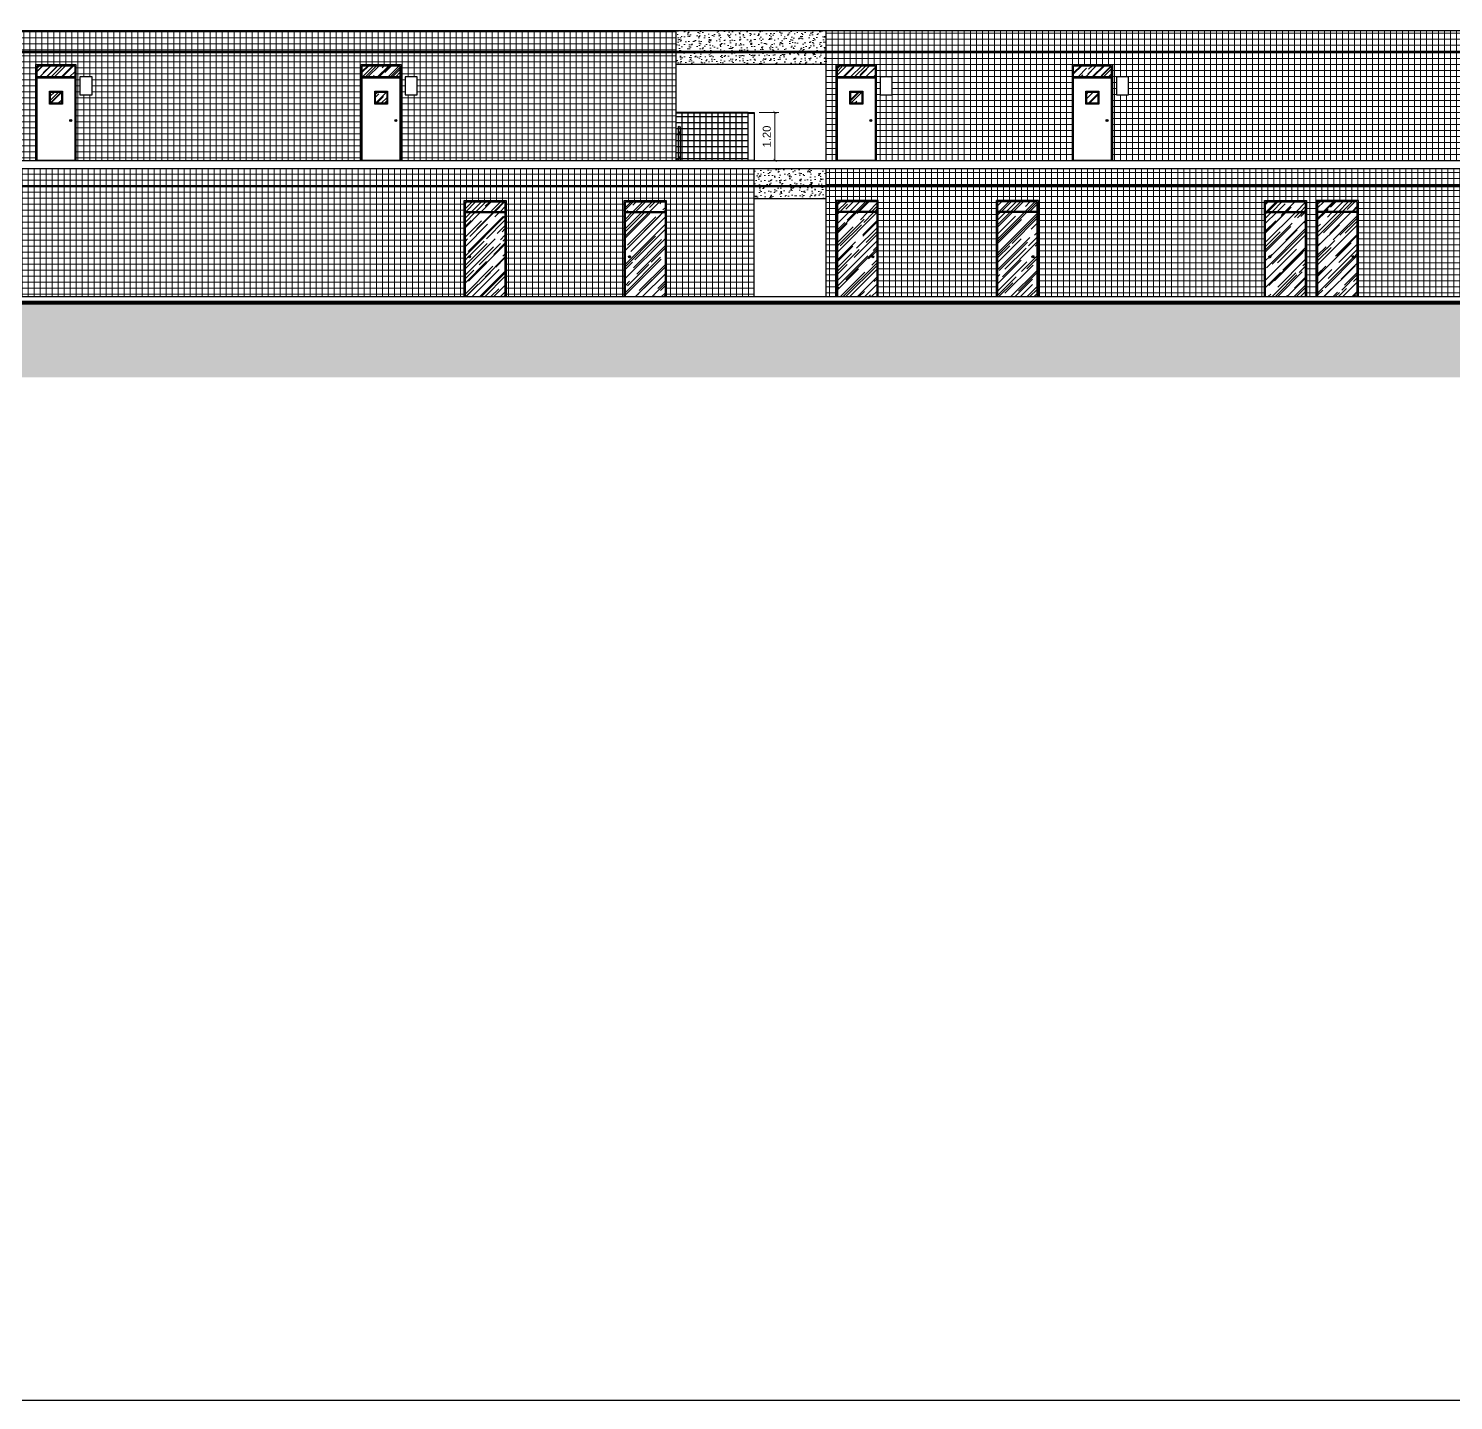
# Model space of a CAD drawing. Header units: metres. Extents: x 2362 to 4220, y 91 to 382.
# Drawn here: x 3228.87 to 3264.49, y 90.65 to 124.94 of the extents above; entities that cross this region are included whole.
import ezdxf

# ---------------------------------------------------------------- set-up
doc = ezdxf.new("R2010")
doc.units = ezdxf.units.M
doc.header["$LTSCALE"] = 5
doc.header["$MEASUREMENT"] = 0
doc.layers.add('2prancha', color=4, linetype='Continuous', lineweight=18)
doc.layers.add('HACH', color=251, linetype='Continuous', lineweight=5)
for name, color, linetype in [('COTA 1 100', 2, 'Continuous'), ('HACHURA', 251, 'Continuous'), ('HACHURA PISOS', 250, 'Continuous'), ('PENA 0.1', 1, 'Continuous'), ('PENA 0.15', 7, 'Continuous'), ('PENA 01', 1, 'Continuous'), ('PENA 02', 2, 'Continuous'), ('PENA 03', 3, 'Continuous'), ('PENA 06', 6, 'Continuous')]:
    doc.layers.add(name, color=color, linetype=linetype)
doc.styles.add('Luana', font='arial.ttf')
doc.dimstyles.new('arial100', dxfattribs={"dimtxt": 0.2, "dimasz": 0.08, "dimexe": 0.1, "dimexo": 0.2, "dimgap": 0.1, "dimtad": 1, "dimzin": 4, "dimdsep": 46, "dimtxsty": 'Luana', "dimblk": 'ARCHTICK', "dimcen": 0, "dimclrd": 7, "dimclre": 7, "dimclrt": 256, "dimadec": 0, "dimazin": 0, "dimtfac": 1, "dimtix": 1, "dimtmove": 0, "dimatfit": 3, "dimldrblk": 'CLOSEDBLANK', "dimfxl": 0, "dimlwd": 5, "dimlwe": 5, "dimarcsym": 0})
pattern_1 = [(45, (3199.2511, 158.59801), (0.16970563, 0.45254834), [3, -0.4, 1, -0.2]), (45, (3199.3685, 158.85682), (-0.32951176, 0.04666905), [0.6, -0.066, 1.2, -0.15]), (45, (3199.20161, 158.78893), (0.640638744, 0.83014336), [1.6, -0.28, 0.8, -0.2])]

# ---------------------------------------------------------------- blocks, each defined once
blk = doc.blocks.new('hhauhs')
at = {"layer": 'HACH'}
h = blk.add_hatch(dxfattribs=at)
h.set_pattern_fill('AR-RROOF,_O', color=256, scale=0.25, angle=45, double=1)
h.set_pattern_definition([(45, (-1.02, 0), (0.212132, 0.565685), [3.75, -0.5, 1.25, -0.25]), (45, (-0.87328, 0.3235), (-0.41189, 0.058336), [0.75, -0.0825, 1.5, -0.1875]), (45, (-1.08187, 0.23865), (0.800798, 1.037679), [2, -0.35, 1, -0.25])])
h.paths.add_polyline_path([(-0.03, 2.37), (-1.02, 2.37), (-1.02, 2.13), (-0.03, 2.13)])
h.paths.add_polyline_path([(-0.03, 2.1), (-1.02, 2.1), (-1.02, 0), (-0.03, 0)])
h.paths.add_polyline_path([(-0.891, 0.997, -0.198821), (-0.899, 0.982, -0.617475), (-0.941, 0.997, -1)], flags=16)
h.paths.add_polyline_path([(-0.914, 0.999), (-0.913, 0.987), (-0.92, 0.987), (-0.918, 0.999, -4.501528)], flags=0)
at = {"layer": 'PENA 0.1', "ltscale": 1.5}
for p, q in [((-0.918, 0.999), (-0.92, 0.987)), ((-0.92, 0.987), (-0.913, 0.987)), ((-0.914, 0.999), (-0.913, 0.987)), ((-0.894, 1.005), (-0.897, 1.004))]:
    blk.add_line(p, q, dxfattribs=at)
blk.add_circle((-0.916, 0.997), 0.025, dxfattribs=at)
for centre, radius, start, end in [((-0.916, 1.003), 0.0045, 295.0494, 244.9506), ((-0.916, 0.997), 0.023, 317.2434, 20.1397), ((-0.921, 0.995), 0.0258, 329.2718, 21.1278)]:
    blk.add_arc(centre, radius, start, end, dxfattribs=at)
at = {"layer": 'PENA 01'}
for p, q in [((-1.05, 2.4), (0, 2.4)), ((-1.05, 0), (-1.05, 2.4)), ((0, 0), (0, 2.4)), ((-1.02, 2.13), (-0.03, 2.13)), ((-1.02, 2.1), (-0.03, 2.1)), ((-1.05, 0), (0, 0))]:
    blk.add_line(p, q, dxfattribs=at)
for points in [[(-1.05, 0), (-1.05, 2.4), (0, 2.4), (0, 0)], [(-1.02, 0), (-1.02, 2.37), (-0.03, 2.37), (-0.03, 0)]]:
    blk.add_lwpolyline(points, dxfattribs=at)
blk = doc.blocks.new('dsfdf')
at = {"layer": 'HACH'}
h = blk.add_hatch(dxfattribs=at)
h.set_pattern_fill('AR-RROOF,_O', color=256, scale=0.25, angle=45, double=1)
h.set_pattern_definition([(45, (-17.395, 0), (0.212132, 0.5656854), [3.75, -0.5, 1.25, -0.25]), (45, (-17.24828, 0.3235), (-0.41189, 0.0583363), [0.75, -0.0825, 1.5, -0.1875]), (45, (-17.45687, 0.23865), (0.8007984, 1.0376792), [2, -0.35, 1, -0.25])])
h.paths.add_polyline_path([(0.03, 2.37), (1.02, 2.37), (1.02, 2.13), (0.03, 2.13)])
h.paths.add_polyline_path([(0.03, 2.1), (1.02, 2.1), (1.02, 0), (0.03, 0)])
h.paths.add_polyline_path([(0.891, 0.997, 0.198821), (0.899, 0.982, 0.617475), (0.941, 0.997, 1)], flags=16)
h.paths.add_polyline_path([(0.914, 0.999), (0.913, 0.987), (0.92, 0.987), (0.918, 0.999, 4.501528)], flags=0)
at = {"layer": 'PENA 0.1', "ltscale": 1.5}
for p, q in [((0.894, 1.005), (0.897, 1.004)), ((0.914, 0.999), (0.913, 0.987)), ((0.92, 0.987), (0.913, 0.987)), ((0.918, 0.999), (0.92, 0.987))]:
    blk.add_line(p, q, dxfattribs=at)
blk.add_circle((0.916, 0.997), 0.025, dxfattribs=at)
for centre, radius, start, end in [((0.916, 0.997), 0.023, 159.8603, 222.7566), ((0.921, 0.995), 0.0258, 158.8722, 210.7282), ((0.916, 1.003), 0.0045, 295.0494, 244.9506)]:
    blk.add_arc(centre, radius, start, end, dxfattribs=at)
at = {"layer": 'PENA 01'}
for p, q in [((1.05, 2.4), (0, 2.4)), ((0, 0), (0, 2.4)), ((1.05, 0), (1.05, 2.4)), ((1.02, 2.13), (0.03, 2.13)), ((1.02, 2.1), (0.03, 2.1)), ((0, 0), (1.05, 0))]:
    blk.add_line(p, q, dxfattribs=at)
for points in [[(1.05, 0), (1.05, 2.4), (0, 2.4), (0, 0)], [(1.02, 0), (1.02, 2.37), (0.03, 2.37), (0.03, 0)]]:
    blk.add_lwpolyline(points, dxfattribs=at)
blk = doc.blocks.new('portacomvisorVIS')
at = {"layer": 'HACHURA', "ltscale": 1.5}
h = blk.add_hatch(dxfattribs=at)
h.set_pattern_fill('AR-RROOF', color=256, scale=0.2, angle=45, style=0, double=1)
h.set_pattern_definition(pattern_1)
h.paths.add_polyline_path([(3443.006, 207.251), (3443.006, 207.521), (3443.946, 207.521), (3443.946, 207.251)])
h = blk.add_hatch(dxfattribs=at)
h.set_pattern_fill('AR-RROOF', color=256, scale=0.2, angle=45, style=0, double=1)
h.set_pattern_definition(pattern_1)
h.paths.add_polyline_path([(3443.336, 206.581), (3443.336, 206.861), (3443.616, 206.861), (3443.616, 206.581)])
at = {"layer": 'PENA 0.1', "ltscale": 1.5}
for p, q in [((3442.976, 205.151), (3442.976, 207.551)), ((3442.976, 207.551), (3443.976, 207.551)), ((3443.006, 207.521), (3443.946, 207.521)), ((3443.006, 205.151), (3443.006, 207.521)), ((3443.946, 207.521), (3443.946, 205.151)), ((3443.976, 207.551), (3443.976, 205.151)), ((3443.006, 207.251), (3443.946, 207.251)), ((3443.006, 207.221), (3443.946, 207.221)), ((3443.336, 206.861), (3443.316, 206.881)), ((3443.336, 206.581), (3443.316, 206.561)), ((3443.616, 206.861), (3443.636, 206.881)), ((3443.636, 206.561), (3443.616, 206.581)), ((3443.821, 206.156), (3443.824, 206.155)), ((3443.841, 206.15), (3443.839, 206.138)), ((3443.846, 206.138), (3443.839, 206.138)), ((3443.844, 206.15), (3443.846, 206.138)), ((3443.006, 205.151), (3442.976, 205.151)), ((3443.946, 205.151), (3443.006, 205.151)), ((3443.976, 205.151), (3443.946, 205.151))]:
    blk.add_line(p, q, dxfattribs=at)
for points in [[(3444.376, 206.791), (3444.376, 207.241), (3444.076, 207.241), (3444.076, 206.791)], [(3443.636, 206.561), (3443.316, 206.561), (3443.316, 206.881), (3443.636, 206.881)], [(3443.626, 206.571), (3443.326, 206.571), (3443.326, 206.871), (3443.626, 206.871)], [(3443.616, 206.581), (3443.336, 206.581), (3443.336, 206.861), (3443.616, 206.861)]]:
    blk.add_lwpolyline(points, close=True, dxfattribs=at)
blk.add_circle((3443.843, 206.149), 0.025, dxfattribs=at)
for centre, radius, start, end in [((3443.843, 206.149), 0.023, 159.8603, 222.7566), ((3443.848, 206.146), 0.0258, 158.8722, 210.7282), ((3443.843, 206.154), 0.0045, 295.0494, 244.9506)]:
    blk.add_arc(centre, radius, start, end, dxfattribs=at)
blk = doc.blocks.new('_ArchTick')
at = {"color": 0, "linetype": 'ByBlock', "const_width": 0.15}
blk.add_lwpolyline([(-0.5, -0.5), (0.5, 0.5)], dxfattribs=at)
blk = doc.blocks.new('*D211')
at = {"layer": 'COTA 1 100', "color": 7, "lineweight": 5}
for p, q in [((3247.136, 122.839), (3247.627, 122.839)), ((3247.527, 122.839), (3247.527, 121.639)), ((3247.136, 121.639), (3247.627, 121.639))]:
    blk.add_line(p, q, dxfattribs=at)
at = {"layer": 'Defpoints', "color": 0}
for p in [(3246.936, 122.839), (3246.936, 121.639), (3247.527, 121.639)]:
    blk.add_point(p, dxfattribs=at)
at = {"layer": 'COTA 1 100', "color": 7, "lineweight": 5, "xscale": 0.08, "yscale": 0.08, "zscale": 0.08}
for p, rotation in [((3247.527, 122.839), 90), ((3247.527, 121.639), 270)]:
    blk.add_blockref('_ArchTick', p, dxfattribs=dict(at, rotation=rotation))
at = {"layer": 'COTA 1 100', "insert": (3247.324, 122.239), "char_height": 0.2, "attachment_point": 5, "rotation": 90, "style": 'Luana'}
blk.add_mtext('1.20', dxfattribs=at)
blk = doc.blocks.new('_ClosedBlank')
at = {"layer": '2prancha', "color": 0, "lineweight": -2}
for p, q in [((-1, 0.17), (0, 0)), ((-1, 0.17), (-1, -0.17)), ((0, 0), (-1, -0.17))]:
    blk.add_line(p, q, dxfattribs=at)

msp = doc.modelspace()

# ---------------------------------------------------------------- hatches: boundary and pattern name
at = {"layer": 'HACH'}
h = msp.add_hatch(dxfattribs=at)
h.set_pattern_fill('_USER,_O', color=256, scale=0.15, double=1, pattern_type=0)
h.set_pattern_definition([(0, (6790.95918, 623.9046), (0, 0.15), []), (90, (6790.95918, 623.9046), (-0.15, 9e-18), [])])
h.paths.add_polyline_path([(3189.1308, 124.8886), (3180.6859, 124.8886), (3180.6859, 124.3686), (3189.1308, 124.3686)])
h.paths.add_polyline_path([(3203.4659, 124.8886), (3189.1308, 124.8886), (3189.1308, 124.3686), (3203.4659, 124.3686)])
h.paths.add_polyline_path([(3201.0609, 124.0386), (3202.0609, 124.0386), (3202.0609, 121.6386), (3203.4659, 121.6386), (3203.4659, 124.3386), (3189.1308, 124.3386), (3189.1308, 121.6386), (3193.0609, 121.6386), (3193.0609, 124.0386), (3194.0609, 124.0386), (3194.0609, 121.6386), (3201.0609, 121.6386)])
h.paths.add_polyline_path([(3194.4609, 123.2786), (3194.1609, 123.2786), (3194.1609, 123.7286), (3194.4609, 123.7286)], flags=16)
h.paths.add_polyline_path([(3202.1609, 123.2786), (3202.1609, 123.7286), (3202.4609, 123.7286), (3202.4609, 123.2786)], flags=16)
h.paths.add_polyline_path([(3189.1308, 124.3386), (3180.6859, 124.3386), (3180.6859, 121.6386), (3181.1834, 121.6386), (3181.1834, 124.0386), (3182.1834, 124.0386), (3182.1834, 121.6386), (3189.1308, 121.6386)])
h.paths.add_polyline_path([(3182.5834, 123.2786), (3182.2834, 123.2786), (3182.2834, 123.7286), (3182.5834, 123.7286)], flags=16)
h.paths.add_polyline_path([(3223.4465, 124.8886), (3203.4659, 124.8886), (3203.4659, 124.3686), (3223.4465, 124.3686)])
h.paths.add_polyline_path([(3217.0609, 124.0386), (3218.0609, 124.0386), (3218.0609, 121.6386), (3219.1109, 121.6386), (3219.1109, 124.1386), (3221.0609, 124.1386), (3221.0609, 123.9586), (3222.5909, 123.9586), (3222.5909, 121.6386), (3223.4465, 121.6386), (3223.4465, 124.3386), (3203.4659, 124.3386), (3203.4659, 121.6386), (3209.0609, 121.6386), (3209.0609, 124.0386), (3210.0609, 124.0386), (3210.0609, 121.6386), (3217.0609, 121.6386)])
h.paths.add_polyline_path([(3210.4609, 123.2786), (3210.1609, 123.2786), (3210.1609, 123.7286), (3210.4609, 123.7286)], flags=16)
h.paths.add_polyline_path([(3234.9574, 124.8886), (3223.4465, 124.8886), (3223.4465, 124.3686), (3234.9574, 124.3686)])
h.paths.add_polyline_path([(3229.0609, 124.0386), (3230.0609, 124.0386), (3230.0609, 121.6386), (3234.9574, 121.6386), (3234.9574, 124.3386), (3223.4465, 124.3386), (3223.4465, 121.6386), (3223.8135, 121.6386), (3223.8135, 124.0386), (3224.8135, 124.0386), (3224.8135, 121.6386), (3225.0609, 121.6386), (3225.0609, 124.0386), (3226.0609, 124.0386), (3226.0609, 121.6386), (3229.0609, 121.6386)])
h.paths.add_polyline_path([(3226.4609, 123.2786), (3226.1609, 123.2786), (3226.1609, 123.7286), (3226.4609, 123.7286)], flags=16)
h.paths.add_polyline_path([(3230.1609, 123.7286), (3230.4609, 123.7286), (3230.4609, 123.2786), (3230.1609, 123.2786)], flags=16)
h.paths.add_polyline_path([(3245.0609, 124.3386), (3234.9574, 124.3386), (3234.9574, 121.6386), (3237.1859, 121.6386), (3237.1859, 124.0386), (3238.1859, 124.0386), (3238.1859, 121.6386), (3245.0609, 121.6386)])
h.paths.add_polyline_path([(3238.5859, 123.2786), (3238.2859, 123.2786), (3238.2859, 123.7286), (3238.5859, 123.7286)], flags=16)
h.paths.add_polyline_path([(3245.0609, 124.8886), (3234.9574, 124.8886), (3234.9574, 124.3686), (3245.0609, 124.3686)])
h = msp.add_hatch(dxfattribs=at)
h.set_pattern_fill('AR-SAND,_O', color=256, scale=0.1, angle=90)
h.set_pattern_definition([(127.5, (6493.89491, 245.26592), (-0.192682377, -0.006299336), [0, -0.152, 0, -0.17, 0, -0.1625]), (97.5, (6493.8949, 245.26592), (-0.282214607, 0.17697767), [0, -0.082, 0, -0.137, 0, -0.0525]), (57.5, (6493.89491, 245.14292), (-0.000565905, 0.311414186), [0, -0.05, 0, -0.18, 0, -0.235]), (47.5, (6493.8949, 245.14292), (-0.087767556, 0.30061266), [0, -0.025, 0, -0.118, 0, -0.135])])
h.paths.add_polyline_path([(3248.8109, 124.8886), (3245.0609, 124.8886), (3245.0609, 124.3686), (3248.8109, 124.3686)])
h.paths.add_polyline_path([(3248.8109, 124.3386), (3245.0609, 124.3386), (3245.0609, 124.0386), (3248.8109, 124.0386)])
h.paths.add_polyline_path([(3248.8109, 121.4386), (3247.0109, 121.4386), (3247.0109, 121.0086), (3248.8109, 121.0086)])
h.paths.add_polyline_path([(3248.8109, 120.9786), (3247.0109, 120.9786), (3247.0109, 120.6786), (3248.8109, 120.6786)])
h = msp.add_hatch(dxfattribs=at)
h.set_pattern_fill('_USER,_O', color=256, scale=0.15, double=1, pattern_type=0)
h.set_pattern_definition([(0, (3248.81087, 124.36861), (0, 0.15), []), (90, (3248.81087, 124.36861), (-0.15, 9e-18), [])])
h.paths.add_polyline_path([(3288.8609, 124.8886), (3248.8109, 124.8886), (3248.8109, 124.3686), (3288.8609, 124.3686)])
h = msp.add_hatch(dxfattribs=at)
h.set_pattern_fill('_USER,_O', color=256, scale=0.15, double=1, pattern_type=0)
h.set_pattern_definition([(0, (3248.81087, 121.63861), (0, 0.15), []), (90, (3248.81087, 121.63861), (-0.15, 9e-18), [])])
h.paths.add_polyline_path([(3266.4609, 123.2786), (3266.1609, 123.2786), (3266.1609, 123.7286), (3266.4609, 123.7286)], flags=16)
h.paths.add_polyline_path([(3272.1509, 123.2786), (3272.1509, 123.7286), (3272.4509, 123.7286), (3272.4509, 123.2786)], flags=16)
h.paths.add_polyline_path([(3276.0409, 123.2786), (3276.0409, 123.7286), (3276.3409, 123.7286), (3276.3409, 123.2786)], flags=16)
h.paths.add_polyline_path([(3278.1609, 123.2786), (3278.1609, 123.7286), (3278.4609, 123.7286), (3278.4609, 123.2786)], flags=16)
h.paths.add_polyline_path([(3256.3609, 123.2786), (3256.0609, 123.2786), (3256.0609, 123.7286), (3256.3609, 123.7286)], flags=16)
h.paths.add_polyline_path([(3250.4609, 123.2786), (3250.1609, 123.2786), (3250.1609, 123.7286), (3250.4609, 123.7286)], flags=16)
h.paths.add_polyline_path([(3284.3909, 123.2786), (3284.3909, 123.7286), (3284.6909, 123.7286), (3284.6909, 123.2786)], flags=16)
h.paths.add_polyline_path([(3289.0609, 124.0886), (3288.8609, 124.0886), (3288.8609, 124.3386), (3248.8109, 124.3386), (3248.8109, 121.6386), (3249.0609, 121.6386), (3249.0609, 124.0386), (3250.0609, 124.0386), (3250.0609, 121.6386), (3254.9609, 121.6386), (3254.9609, 124.0386), (3255.9609, 124.0386), (3255.9609, 121.6386), (3265.0609, 121.6386), (3265.0609, 124.0386), (3266.0609, 124.0386), (3266.0609, 121.6386), (3271.0509, 121.6386), (3271.0509, 124.0386), (3272.0509, 124.0386), (3272.0509, 121.6386), (3274.9409, 121.6386), (3274.9409, 124.0386), (3275.9409, 124.0386), (3275.9409, 121.6386), (3277.0609, 121.6386), (3277.0609, 124.0386), (3278.0609, 124.0386), (3278.0609, 121.6386), (3283.2909, 121.6386), (3283.2909, 124.0386), (3284.2909, 124.0386), (3284.2909, 121.6386), (3289.0609, 121.6386)])
h = msp.add_hatch(dxfattribs=at)
h.set_pattern_fill('_USER,_O', color=256, scale=0.15, double=1, pattern_type=0)
h.set_pattern_definition([(0, (6841.01607, 618.99959), (0, 0.15), []), (90, (6841.01607, 618.99959), (-0.15, 9e-18), [])])
h.paths.add_polyline_path([(3239.7609, 120.6386), (3240.8109, 120.6386), (3240.8109, 118.2386), (3243.7609, 118.2386), (3243.7609, 120.6386), (3244.8109, 120.6386), (3244.8109, 118.2386), (3247.0109, 118.2386), (3247.0109, 120.9786), (3232.9675, 120.9786), (3232.9675, 118.2386), (3239.7609, 118.2386)])
h.paths.add_polyline_path([(3247.0109, 121.4386), (3232.9675, 121.4386), (3232.9675, 121.0086), (3247.0109, 121.0086)])
h.paths.add_polyline_path([(3232.9675, 121.4386), (3211.0896, 121.4386), (3211.0896, 121.0086), (3232.9675, 121.0086)])
h.paths.add_polyline_path([(3217.0609, 120.6386), (3218.1109, 120.6386), (3218.1109, 118.2386), (3219.1109, 118.2386), (3219.1109, 120.7386), (3221.0609, 120.7386), (3221.0609, 120.5586), (3222.5909, 120.5586), (3222.5909, 118.2386), (3223.7609, 118.2386), (3223.7609, 120.6386), (3224.8109, 120.6386), (3224.8109, 118.2386), (3232.9675, 118.2386), (3232.9675, 120.9786), (3211.0896, 120.9786), (3211.0896, 118.2386), (3213.0609, 118.2386), (3213.0609, 120.6386), (3214.1109, 120.6386), (3214.1109, 118.2386), (3217.0609, 118.2386)])
h.paths.add_polyline_path([(3196.0481, 121.4386), (3180.6859, 121.4386), (3180.6859, 121.0086), (3196.0481, 121.0086)])
h.paths.add_polyline_path([(3211.0896, 121.4386), (3196.0481, 121.4386), (3196.0481, 121.0086), (3211.0896, 121.0086)])
h.paths.add_polyline_path([(3211.0896, 120.9786), (3196.0481, 120.9786), (3196.0481, 118.2386), (3211.0896, 118.2386)])
h.paths.add_polyline_path([(3185.0609, 120.6386), (3186.1109, 120.6386), (3186.1109, 118.2386), (3189.0609, 118.2386), (3189.0609, 120.6386), (3190.1109, 120.6386), (3190.1109, 118.2386), (3193.0609, 118.2386), (3193.0609, 120.6386), (3194.1109, 120.6386), (3194.1109, 118.2386), (3196.0481, 118.2386), (3196.0481, 120.9786), (3180.6859, 120.9786), (3180.6859, 118.2386), (3181.1859, 118.2386), (3181.1859, 120.6386), (3182.2359, 120.6386), (3182.2359, 118.2386), (3185.0609, 118.2386)])
h = msp.add_hatch(dxfattribs=at)
h.set_pattern_fill('_USER,_O', color=256, scale=0.15, double=1, pattern_type=0)
h.set_pattern_definition([(0, (6891.3424, 619.18567), (0, 0.15), []), (90, (6891.3424, 619.18567), (-0.15, 9e-18), [])])
h.paths.add_polyline_path([(3253.0609, 120.6386), (3254.1109, 120.6386), (3254.1109, 118.2386), (3254.9953, 118.2386), (3254.9953, 120.9786), (3248.8109, 120.9786), (3248.8109, 118.2386), (3249.0609, 118.2386), (3249.0609, 120.6386), (3250.1109, 120.6386), (3250.1109, 118.2386), (3253.0609, 118.2386)])
h.paths.add_polyline_path([(3254.9953, 121.4386), (3248.8109, 121.4386), (3248.8109, 121.0086), (3254.9953, 121.0086)])
h.paths.add_polyline_path([(3269.7453, 121.4386), (3254.9953, 121.4386), (3254.9953, 121.0086), (3269.7453, 121.0086)])
h.paths.add_polyline_path([(3259.7609, 120.6386), (3260.8109, 120.6386), (3260.8109, 118.2386), (3261.0609, 118.2386), (3261.0609, 120.6386), (3262.1109, 120.6386), (3262.1109, 118.2386), (3265.0609, 118.2386), (3265.0609, 120.6386), (3266.1109, 120.6386), (3266.1109, 118.2386), (3269.7453, 118.2386), (3269.7453, 120.9786), (3254.9953, 120.9786), (3254.9953, 118.2386), (3259.7609, 118.2386)])
h.paths.add_polyline_path([(3282.5483, 120.9786), (3269.7453, 120.9786), (3269.7453, 118.2386), (3282.5483, 118.2386)])
h.paths.add_polyline_path([(3273.9998, 119.2258), (3273.954, 119.2258, 0.2383884), (3273.9714, 119.2114), (3273.9717, 119.2134, -0.4504875), (3273.9553, 119.2437, -0.3690399), (3273.9788, 119.2372), (3273.9824, 119.2114, 0.2383884)], flags=16)
h.paths.add_polyline_path([(3275.7972, 119.3086), (3276.1972, 119.3086), (3276.1972, 118.7986), (3275.7972, 118.7986)], flags=0)
h.paths.add_polyline_path([(3277.9998, 119.2258), (3277.954, 119.2258, 0.2383884), (3277.9714, 119.2114), (3277.9717, 119.2134, -0.4504875), (3277.9553, 119.2437, -0.3690399), (3277.9788, 119.2372), (3277.9824, 119.2114, 0.2383884)], flags=16)
h.paths.add_polyline_path([(3282.5483, 121.4386), (3269.7453, 121.4386), (3269.7453, 121.0086), (3282.5483, 121.0086)])
edge = h.paths.add_edge_path(flags=16)
edge.add_line((3278.0809, 120.3386), (3277.0909, 120.3386))
edge = h.paths.add_edge_path(flags=16)
edge.add_line((3278.0809, 120.3686), (3277.0909, 120.3686))
edge = h.paths.add_edge_path(flags=16)
edge.add_line((3278.1109, 120.6386), (3277.0609, 120.6386))
edge = h.paths.add_edge_path(flags=17)
edge.add_line((3278.1109, 118.2386), (3278.1109, 120.6386))
edge = h.paths.add_edge_path(flags=17)
edge.add_line((3277.0609, 118.2386), (3277.0609, 120.6386))
edge = h.paths.add_edge_path()
edge.add_line((3278.1109, 118.2386), (3278.1109, 120.6386))
edge.add_line((3278.1109, 120.6386), (3277.0609, 120.6386))
edge.add_line((3277.0609, 120.6386), (3277.0609, 118.2386))
edge = h.paths.add_edge_path(flags=17)
edge.add_line((3278.0809, 118.2386), (3278.0809, 120.6086))
edge.add_line((3278.0809, 120.6086), (3277.0909, 120.6086))
edge.add_line((3277.0909, 120.6086), (3277.0909, 118.2386))
edge = h.paths.add_edge_path(flags=16)
edge.add_arc((3277.9769, 119.2358), 0.025, 0, 360)
edge = h.paths.add_edge_path(flags=0)
edge.add_arc((3277.9769, 119.2413), 0.0045, 295.04938, 604.95062)
edge = h.paths.add_edge_path(flags=0)
edge.add_line((3277.9804, 119.2258), (3277.9734, 119.2258))
edge = h.paths.add_edge_path(flags=0)
edge.add_line((3277.975, 119.2372), (3277.9734, 119.2258))
edge = h.paths.add_edge_path(flags=0)
edge.add_line((3277.9788, 119.2372), (3277.9804, 119.2258))
edge = h.paths.add_edge_path(flags=0)
edge.add_arc((3277.9822, 119.2334), 0.0258, 158.87219, 210.72822)
edge = h.paths.add_edge_path(flags=0)
edge.add_arc((3277.9769, 119.2358), 0.023, 159.86031, 222.75663)
edge = h.paths.add_edge_path(flags=0)
edge.add_line((3277.9553, 119.2437), (3277.9581, 119.2427))
edge = h.paths.add_edge_path(flags=17)
edge.add_line((3277.0609, 118.2386), (3278.1109, 118.2386))
edge = h.paths.add_edge_path(flags=16)
edge.add_line((3274.0809, 120.3386), (3273.0909, 120.3386))
edge = h.paths.add_edge_path(flags=16)
edge.add_line((3274.0809, 120.3686), (3273.0909, 120.3686))
edge = h.paths.add_edge_path(flags=16)
edge.add_line((3274.1109, 120.6386), (3273.0609, 120.6386))
edge = h.paths.add_edge_path(flags=17)
edge.add_line((3274.1109, 118.2386), (3274.1109, 120.6386))
edge = h.paths.add_edge_path(flags=17)
edge.add_line((3273.0609, 118.2386), (3273.0609, 120.6386))
edge = h.paths.add_edge_path()
edge.add_line((3274.1109, 118.2386), (3274.1109, 120.6386))
edge.add_line((3274.1109, 120.6386), (3273.0609, 120.6386))
edge.add_line((3273.0609, 120.6386), (3273.0609, 118.2386))
edge = h.paths.add_edge_path(flags=17)
edge.add_line((3274.0809, 118.2386), (3274.0809, 120.6086))
edge.add_line((3274.0809, 120.6086), (3273.0909, 120.6086))
edge.add_line((3273.0909, 120.6086), (3273.0909, 118.2386))
edge = h.paths.add_edge_path(flags=16)
edge.add_arc((3273.9769, 119.2358), 0.025, 0, 360)
edge = h.paths.add_edge_path(flags=0)
edge.add_arc((3273.9769, 119.2413), 0.0045, 295.04938, 604.95062)
edge = h.paths.add_edge_path(flags=0)
edge.add_line((3273.9804, 119.2258), (3273.9734, 119.2258))
edge = h.paths.add_edge_path(flags=0)
edge.add_line((3273.975, 119.2372), (3273.9734, 119.2258))
edge = h.paths.add_edge_path(flags=0)
edge.add_line((3273.9788, 119.2372), (3273.9804, 119.2258))
edge = h.paths.add_edge_path(flags=0)
edge.add_arc((3273.9822, 119.2334), 0.0258, 158.87219, 210.72822)
edge = h.paths.add_edge_path(flags=0)
edge.add_arc((3273.9769, 119.2358), 0.023, 159.86031, 222.75663)
edge = h.paths.add_edge_path(flags=0)
edge.add_line((3273.9553, 119.2437), (3273.9581, 119.2427))
edge = h.paths.add_edge_path(flags=17)
edge.add_line((3273.0609, 118.2386), (3274.1109, 118.2386))
h.paths.add_polyline_path([(3275.7972, 118.7986), (3276.1972, 118.7986), (3276.1972, 119.3086), (3275.7972, 119.3086)], flags=16)
h.paths.add_polyline_path([(3288.8109, 121.0086), (3288.8109, 121.4386), (3282.5483, 121.4386), (3282.5483, 121.0086)])
h.paths.add_polyline_path([(3288.8109, 120.8386), (3288.8109, 120.9786), (3282.5483, 120.9786), (3282.5483, 118.2386), (3288.9209, 118.2386), (3288.9209, 120.6386), (3288.8609, 120.6386), (3288.8609, 120.8386)])
at = {"layer": 'HACHURA PISOS'}
h = msp.add_hatch(dxfattribs=at)
h.set_pattern_fill('_USER,_O', color=256, scale=0.15, double=1, pattern_type=0)
h.set_pattern_definition([(0, (3221.06087, 118.23861), (0, 0.15), []), (90, (3221.06087, 118.23861), (-0.15, 9e-18), [])])
edge = h.paths.add_edge_path(flags=16)
edge.add_arc((3245.1359, 122.4736), 0.025, 0, 360)
edge = h.paths.add_edge_path()
edge.add_line((3245.1609, 122.4736), (3245.1609, 121.6386))
edge.add_line((3245.1109, 122.4736), (3245.1109, 121.6386))
edge = h.paths.add_edge_path()
edge.add_line((3245.0709, 121.655), (3245.0609, 121.655))
edge.add_line((3245.0609, 121.655), (3245.0609, 121.6386))
edge.add_line((3245.0609, 121.6386), (3246.8609, 121.6386))
edge.add_line((3246.8609, 121.6386), (3246.8609, 122.8186))
edge.add_line((3246.8609, 122.8186), (3245.0609, 122.8186))
edge.add_line((3245.0609, 122.8186), (3245.0609, 122.313))
edge.add_line((3245.0609, 122.313), (3245.0709, 122.313))
edge.add_line((3245.0709, 122.313), (3245.0709, 122.2974))
edge.add_line((3245.0709, 122.2974), (3245.1109, 122.2974))
edge.add_arc((3245.1109, 122.3174), 0.02, 270, 360)
edge.add_line((3245.1309, 122.3174), (3245.1309, 122.3524))
edge.add_line((3245.1309, 122.3524), (3245.1409, 122.3524))
edge.add_line((3245.1409, 122.3524), (3245.1409, 122.3174))
edge.add_arc((3245.1109, 122.3174), 0.03, 270, 360, ccw=False)
edge.add_line((3245.1109, 122.2874), (3245.0709, 122.2874))
edge.add_line((3245.0709, 122.2874), (3245.0709, 122.273))
edge.add_line((3245.0709, 122.273), (3245.0609, 122.273))
edge.add_line((3245.0609, 122.273), (3245.0609, 121.695))
edge.add_line((3245.0609, 121.695), (3245.0709, 121.695))
edge.add_line((3245.0709, 121.695), (3245.0709, 121.655))
at = {"layer": 'PENA 01', "ltscale": 1.5}
h = msp.add_hatch(dxfattribs=at)
h.set_pattern_fill('EARTH', color=256, scale=0.75, angle=45, style=0, double=1)
h.set_pattern_definition([(45, (3148.04437, 115.31861), (3e-17, 0.26516504), [0.1875, -0.1875]), (45, (3147.99466, 115.36833), (3e-17, 0.26516504), [0.1875, -0.1875]), (45, (3147.94494, 115.41805), (3e-17, 0.26516504), [0.1875, -0.1875]), (135, (3147.94494, 115.4512), (-0.26516504, 6e-17), [0.1875, -0.1875]), (135, (3147.99466, 115.50091), (-0.26516504, 6e-17), [0.1875, -0.1875]), (135, (3148.04437, 115.55063), (-0.26516504, 6e-17), [0.1875, -0.1875])])
h.paths.add_polyline_path([(3148.8661, 117.1686), (3148.8661, 116.2166), (3297.6724, 116.2166), (3297.6724, 117.0686), (3294.9221, 117.0686), (3294.8774, 117.1133), (3293.5213, 117.5471), (3292.3336, 117.7651), (3290.9709, 117.9141), (3290.9709, 117.9486), (3288.8609, 117.9486), (3288.8609, 118.0886), (3157.0109, 118.0886), (3157.0109, 117.9286), (3154.8474, 117.9286), (3154.8474, 117.9085), (3154.0339, 117.7264), (3153.454, 117.6381), (3152.4994, 117.4573), (3150.9474, 117.2291), (3150.9474, 117.1686)])

# ---------------------------------------------------------------- linework, layer by layer
msp.add_lwpolyline([(3126.3345, 345.8417), (3468.5974, 345.8417), (3468.5974, 90.6482), (3126.3345, 90.6482)], close=True)
at = {"layer": 'PENA 0.15'}
msp.add_circle((3245.1359, 122.4736), 0.025, dxfattribs=at)
at = {"layer": 'PENA 01'}
for p, q in [((3248.8109, 124.0386), (3245.0609, 124.0386)), ((3246.8609, 122.8386), (3245.0609, 122.8386)), ((3246.8609, 122.8186), (3245.0609, 122.8186)), ((3245.1109, 122.2974), (3245.0709, 122.2974)), ((3245.1109, 122.2874), (3245.0709, 122.2874)), ((3245.1109, 122.4736), (3245.1109, 122.2974)), ((3245.1109, 122.2874), (3245.1109, 121.6794)), ((3245.1309, 122.3524), (3245.1309, 122.3174)), ((3245.1309, 122.3524), (3245.1409, 122.3524)), ((3245.1409, 122.3524), (3245.1409, 122.3174)), ((3245.1609, 122.4736), (3245.1609, 121.6386)), ((3245.1109, 121.6794), (3245.0709, 121.6794)), ((3245.1109, 121.6694), (3245.0709, 121.6694)), ((3245.1109, 121.6694), (3245.1109, 121.6386)), ((3245.1309, 121.7344), (3245.1309, 121.6994)), ((3245.1309, 121.7344), (3245.1409, 121.7344)), ((3245.1409, 121.7344), (3245.1409, 121.6994)), ((3248.8109, 120.6786), (3247.0109, 120.6786))]:
    msp.add_line(p, q, dxfattribs=at)
for points in [[(3245.0609, 122.273), (3245.0609, 122.313), (3245.0709, 122.313), (3245.0709, 122.273)], [(3245.0609, 121.655), (3245.0609, 121.695), (3245.0709, 121.695), (3245.0709, 121.655)]]:
    msp.add_lwpolyline(points, close=True, dxfattribs=at)
for centre, radius in [((3245.1109, 122.3174), 0.02), ((3245.1109, 122.3174), 0.03), ((3245.1109, 121.6994), 0.03), ((3245.1109, 121.6994), 0.02)]:
    msp.add_arc(centre, radius, 270, 0, dxfattribs=at)
at = {"layer": 'PENA 02'}
for p, q in [((3245.0609, 124.3686), (3245.0609, 124.8886)), ((3248.8109, 124.3686), (3248.8109, 124.8886)), ((3245.0609, 121.6386), (3245.0609, 124.3386)), ((3248.8109, 121.6386), (3248.8109, 124.3386)), ((3246.8609, 122.8386), (3247.0109, 122.8386)), ((3246.8609, 121.6386), (3246.8609, 122.8386)), ((3246.8609, 122.8186), (3247.0109, 122.8186)), ((3247.0109, 122.8386), (3247.0109, 121.6386)), ((3247.0109, 121.6386), (3246.8609, 121.6386)), ((3247.0109, 121.0086), (3247.0109, 121.4386)), ((3248.8109, 121.0086), (3248.8109, 121.4386)), ((3247.0109, 118.2386), (3247.0109, 120.9786)), ((3248.8109, 118.2386), (3248.8109, 120.9786))]:
    msp.add_line(p, q, dxfattribs=at)
at = {"layer": 'PENA 02', "const_width": 0.1}
msp.add_lwpolyline([(3297.6724, 117.0686), (3294.9221, 117.0686), (3294.8774, 117.1133), (3293.5213, 117.5471), (3292.3336, 117.7651), (3290.9709, 117.9141), (3290.9709, 117.9486), (3288.8609, 117.9486), (3288.8609, 118.0886), (3157.0109, 118.0886), (3157.0109, 117.9286), (3156.8109, 117.9286), (3154.8474, 117.9286), (3154.8474, 117.9085), (3154.0339, 117.7264), (3153.454, 117.6381), (3152.4994, 117.4573), (3150.9474, 117.2291), (3150.9474, 117.1686), (3148.8661, 117.1686)], dxfattribs=at)
at = {"layer": 'PENA 03', "ltscale": 1.5}
for p, q in [((3157.0109, 124.3686), (3288.8609, 124.3686)), ((3157.0109, 124.3386), (3288.8609, 124.3386))]:
    msp.add_line(p, q, dxfattribs=at)
for points in [[(3288.8109, 121.0086), (3157.0109, 121.0086)], [(3288.8109, 120.9786), (3157.0109, 120.9786)]]:
    msp.add_lwpolyline(points, dxfattribs=at)
at = {"layer": 'PENA 06'}
for p, q in [((3157.0109, 124.8886), (3288.8609, 124.8886)), ((3157.0109, 121.6386), (3297.6724, 121.6386)), ((3157.0109, 121.4386), (3288.8109, 121.4386)), ((3156.8609, 118.2386), (3289.0109, 118.2386))]:
    msp.add_line(p, q, dxfattribs=at)

# ---------------------------------------------------------------- block references
at = {"layer": 'PENA 01'}
for name, p in [('portacomvisorVIS', (-213.9156, -83.5127)), ('portacomvisorVIS', (-205.7906, -83.5127)), ('portacomvisorVIS', (-193.9156, -83.5127)), ('portacomvisorVIS', (-188.0156, -83.5127)), ('hhauhs', (3240.8109, 118.2386)), ('hhauhs', (3244.8109, 118.2386)), ('dsfdf', (3249.0609, 118.2386)), ('dsfdf', (3253.0609, 118.2386)), ('hhauhs', (3260.8109, 118.2386)), ('dsfdf', (3261.0609, 118.2386))]:
    msp.add_blockref(name, p, dxfattribs=at)

# ---------------------------------------------------------------- dimensions: what is measured, and where the dimension line sits
at = {"layer": 'COTA 1 100'}
dim = msp.add_linear_dim(base=(3247.5266, 121.6386), p1=(3246.9359, 122.8386), p2=(3246.9359, 121.6386), angle=90, dimstyle='arial100', dxfattribs=at)
dim.commit()
dim.dimension.update_dxf_attribs({"geometry": '*D211', "text_midpoint": (3247.3245, 122.2386)})

doc.saveas('drawing.dxf')
